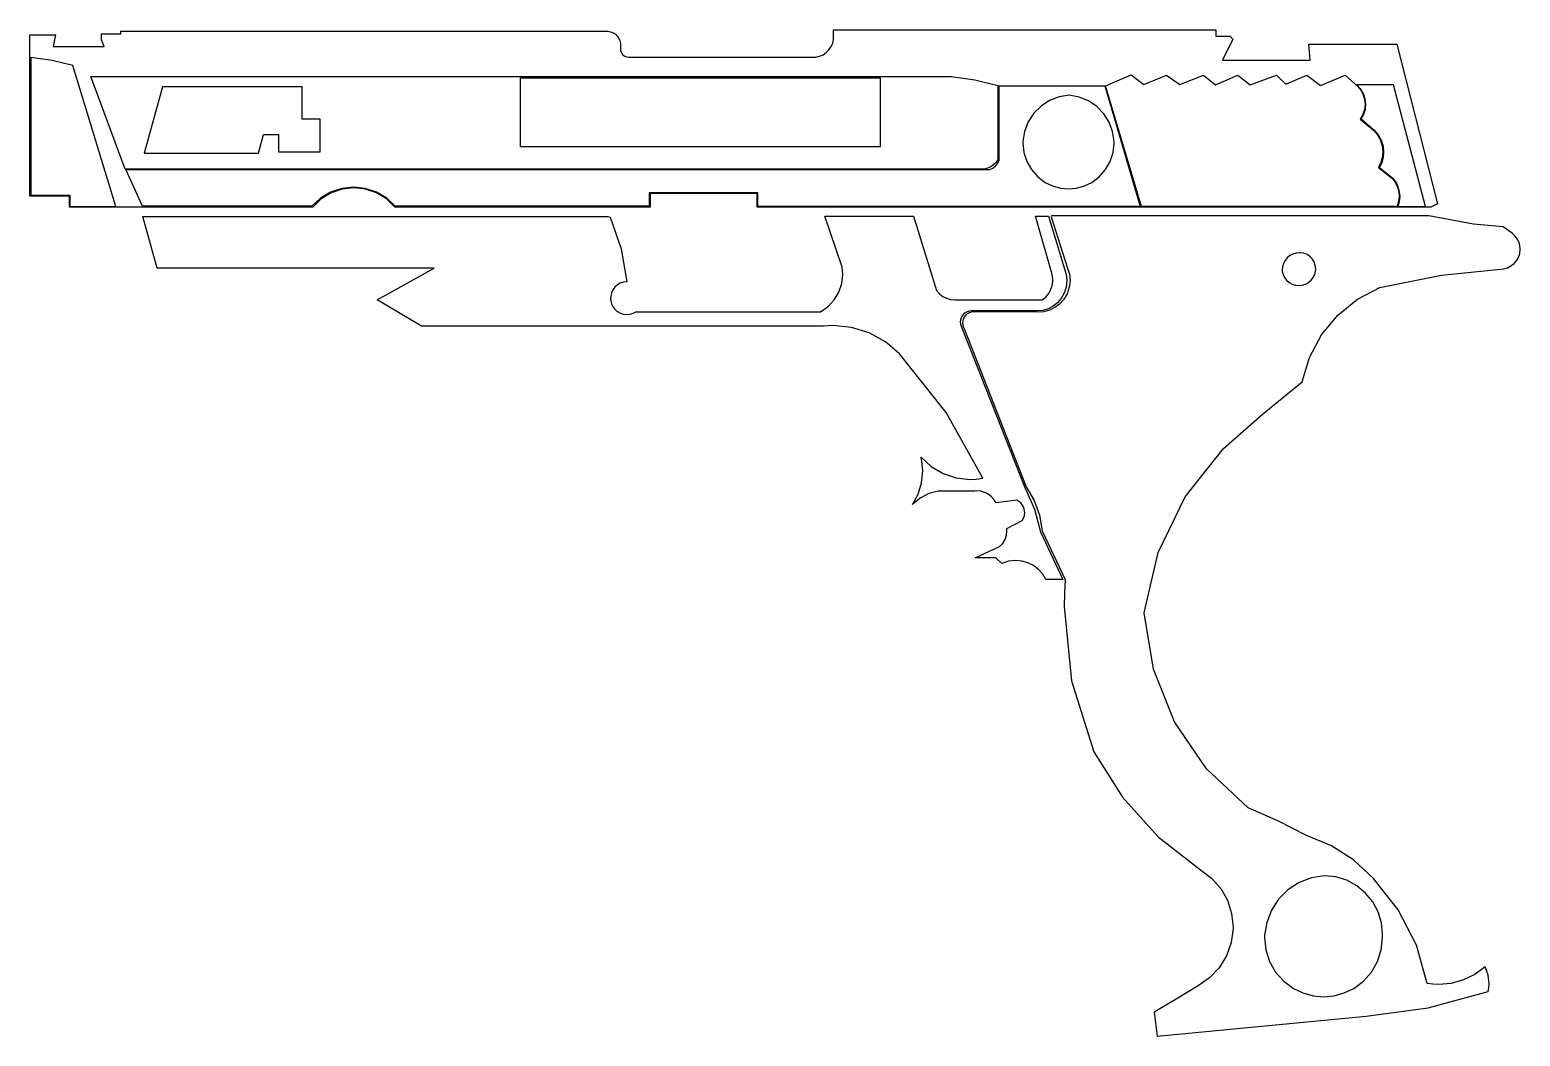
# Model space of a CAD drawing. Header units: millimetres. Extents: x 0 to 38.1, y 0 to 25.7.
import ezdxf

# ---------------------------------------------------------------- set-up
doc = ezdxf.new("R2010")
doc.units = ezdxf.units.MM

msp = doc.modelspace()

# ---------------------------------------------------------------- linework, layer by layer
for points in [[(0.001, 25.604), (0.654, 25.604), (0.601, 25.3), (1.902, 25.3), (1.836, 25.478), (1.836, 25.63), (2.324, 25.63), (2.324, 25.696), (14.78, 25.696), (14.848, 25.682), (14.912, 25.656), (14.97, 25.617), (15.019, 25.568), (15.058, 25.51), (15.084, 25.446), (15.098, 25.378), (15.098, 25.259), (15.098, 25.244), (15.102, 25.203), (15.114, 25.163), (15.133, 25.127), (15.159, 25.095), (15.191, 25.069), (15.227, 25.049), (15.267, 25.037), (15.308, 25.033), (15.323, 25.034), (20.091, 25.034), (20.187, 25.056), (20.278, 25.095), (20.36, 25.151), (20.43, 25.221), (20.486, 25.303), (20.525, 25.393), (20.547, 25.49), (20.547, 25.731), (30.322, 25.731), (30.322, 25.566), (30.686, 25.566), (30.758, 25.493), (30.487, 24.951), (32.735, 24.951), (32.695, 25.367), (34.949, 25.367), (35.988, 21.283), (35.816, 21.197), (18.593, 21.197), (18.593, 21.542), (15.856, 21.542), (15.856, 21.198), (9.334, 21.198), (9.119, 21.406), (8.864, 21.562), (8.58, 21.659), (8.283, 21.692), (7.986, 21.659), (7.703, 21.562), (7.447, 21.406), (7.232, 21.198), (1.011, 21.198), (1.011, 21.477), (0, 21.477), (0, 25.583)], [(0.024, 25.023), (0.024, 21.502), (1.024, 21.502), (1.024, 21.211), (2.197, 21.211), (1.102, 24.821), (0.568, 24.947)], [(1.558, 24.533), (23.551, 24.533), (24.155, 24.456), (24.744, 24.304), (24.744, 22.414), (24.7, 22.344), (24.645, 22.284), (24.579, 22.236), (24.506, 22.199), (24.427, 22.177), (24.346, 22.17), (24.333, 22.17), (2.436, 22.17)], [(12.548, 24.506), (21.738, 24.506), (21.738, 22.735), (12.548, 22.735)], [(27.497, 24.3), (28.153, 24.576), (28.48, 24.336), (29.061, 24.568), (29.401, 24.329), (30.003, 24.567), (30.309, 24.327), (30.883, 24.567), (31.201, 24.324), (31.868, 24.567), (32.105, 24.341), (32.645, 24.567), (32.997, 24.309), (33.623, 24.572), (33.957, 24.277), (34.033, 24.18), (34.089, 24.07), (34.123, 23.952), (34.135, 23.829), (34.121, 23.694), (34.079, 23.565), (34.011, 23.448), (34.348, 23.161), (34.45, 23.044), (34.526, 22.909), (34.573, 22.762), (34.588, 22.608), (34.575, 22.469), (34.537, 22.334), (34.475, 22.209), (34.841, 21.918), (34.911, 21.82), (34.962, 21.711), (34.994, 21.595), (35.004, 21.476), (34.991, 21.34), (34.951, 21.21), (28.423, 21.21)], [(2.454, 22.155), (24.537, 22.155), (24.618, 22.195), (24.688, 22.251), (24.744, 22.321), (24.784, 22.402), (24.784, 24.296), (27.482, 24.296), (28.389, 21.214), (18.609, 21.214), (18.609, 21.564), (15.832, 21.564), (15.832, 21.219), (9.344, 21.219), (9.123, 21.424), (8.863, 21.577), (8.576, 21.672), (8.276, 21.704), (7.976, 21.672), (7.689, 21.577), (7.429, 21.424), (7.207, 21.219), (2.883, 21.219)], [(6.663, 24.275), (3.388, 24.275), (2.925, 22.58), (5.842, 22.58), (5.975, 23.053), (6.355, 23.053), (6.355, 22.611), (7.423, 22.611), (7.423, 23.443), (6.961, 23.443), (6.961, 24.275)], [(26.574, 24.06), (26.315, 24.018), (26.071, 23.924), (25.851, 23.781), (25.666, 23.596), (25.523, 23.376), (25.428, 23.131), (25.387, 22.873), (25.386, 22.834), (25.411, 22.594), (25.485, 22.364), (25.604, 22.155), (25.765, 21.974), (25.958, 21.83), (26.146, 21.741), (26.346, 21.686), (26.553, 21.668), (26.759, 21.686), (26.96, 21.741), (27.147, 21.83), (27.341, 21.974), (27.501, 22.155), (27.62, 22.364), (27.694, 22.594), (27.719, 22.834), (27.719, 22.873), (27.68, 23.127), (27.591, 23.367), (27.454, 23.585), (27.276, 23.77), (27.064, 23.914), (26.826, 24.012)], [(33.923, 24.326), (34.017, 24.222), (34.088, 24.101), (34.131, 23.967), (34.146, 23.827), (34.133, 23.695), (34.094, 23.568), (34.031, 23.451), (34.369, 23.167), (34.47, 23.046), (34.546, 22.907), (34.593, 22.756), (34.608, 22.599), (34.597, 22.464), (34.563, 22.333), (34.507, 22.21), (34.854, 21.933), (34.945, 21.792), (35.001, 21.634), (35.02, 21.467), (35.009, 21.336), (34.974, 21.21), (35.681, 21.21), (34.862, 24.326), (33.944, 24.326)], [(14.834, 20.943), (15.118, 20.134), (15.266, 19.289), (15.263, 19.289), (15.178, 19.28), (15.096, 19.254), (15.021, 19.211), (14.956, 19.155), (14.905, 19.086), (14.868, 19.008), (14.845, 18.871), (14.852, 18.795), (14.873, 18.722), (14.906, 18.654), (14.951, 18.593), (15.007, 18.541), (15.085, 18.493), (15.172, 18.463), (15.263, 18.453), (15.344, 18.461), (15.422, 18.484), (15.493, 18.522), (20.215, 18.522), (20.406, 18.653), (20.565, 18.823), (20.684, 19.022), (20.758, 19.242), (20.783, 19.472), (20.779, 19.567), (20.766, 19.661), (20.323, 20.967), (22.592, 20.967), (23.179, 19.063), (23.252, 18.982), (23.338, 18.915), (23.434, 18.866), (23.539, 18.835), (23.647, 18.823), (25.876, 18.823), (25.97, 18.899), (26.047, 18.992), (26.105, 19.099), (26.14, 19.214), (26.152, 19.335), (26.146, 19.421), (26.127, 19.506), (25.708, 20.968), (26.039, 20.968), (26.478, 19.533), (26.503, 19.422), (26.511, 19.309), (26.494, 19.149), (26.445, 18.996), (26.364, 18.857), (26.27, 18.751), (26.159, 18.664), (26.033, 18.598), (25.897, 18.557), (25.756, 18.542), (24.118, 18.542), (24.073, 18.545), (24.017, 18.54), (23.963, 18.523), (23.914, 18.497), (23.87, 18.461), (23.834, 18.417), (23.808, 18.368), (23.791, 18.314), (23.786, 18.258), (23.791, 18.205), (23.805, 18.154), (23.828, 18.107), (25.434, 14.027), (25.683, 13.478), (25.836, 12.896), (26.404, 11.677), (25.977, 11.677), (25.893, 11.815), (25.785, 11.934), (25.656, 12.032), (25.512, 12.104), (25.358, 12.148), (25.197, 12.163), (25.018, 12.144), (24.846, 12.089), (24.697, 12.23), (24.164, 12.23), (24.793, 12.517), (24.872, 12.601), (24.931, 12.7), (24.968, 12.81), (24.98, 12.925), (24.977, 12.983), (25.366, 13.181), (25.403, 13.245), (25.426, 13.315), (25.433, 13.388), (25.423, 13.474), (25.402, 13.533), (25.371, 13.586), (25.332, 13.634), (25.285, 13.673), (25.231, 13.704), (24.701, 13.641), (24.648, 13.725), (24.58, 13.799), (24.5, 13.859), (24.41, 13.904), (24.313, 13.931), (24.213, 13.94), (24.157, 13.937), (23.224, 13.937), (22.98, 13.872), (22.758, 13.755), (22.566, 13.591), (22.709, 13.859), (22.797, 14.15), (22.826, 14.453), (22.816, 14.631), (22.785, 14.808), (23.042, 14.566), (23.345, 14.386), (23.679, 14.274), (24.029, 14.236), (24.196, 14.244), (24.362, 14.27), (23.424, 15.943), (22.234, 17.447), (21.873, 17.753), (21.459, 17.981), (21.007, 18.122), (20.536, 18.169), (20.413, 18.166), (20.291, 18.156), (12.072, 18.156), (10.014, 18.156), (8.879, 18.827), (10.341, 19.636), (3.259, 19.636), (2.89, 20.956), (14.778, 20.956)], [(26.111, 20.953), (26.531, 19.64), (26.578, 19.486), (26.594, 19.325), (26.574, 19.148), (26.517, 18.979), (26.424, 18.827), (26.322, 18.718), (26.203, 18.629), (26.069, 18.563), (25.926, 18.523), (25.777, 18.509), (25.664, 18.517), (24.169, 18.517), (24.126, 18.52), (24.069, 18.514), (24.013, 18.497), (23.963, 18.468), (23.919, 18.43), (23.884, 18.384), (23.862, 18.338), (23.848, 18.288), (23.843, 18.237), (23.85, 18.178), (23.868, 18.122), (23.898, 18.07), (25.475, 14.049), (25.675, 13.699), (25.81, 13.319), (25.876, 12.921), (26.466, 11.677), (26.447, 11.331), (26.44, 10.983), (26.632, 9.088), (27.201, 7.269), (27.931, 6.111), (28.849, 5.095), (29.929, 4.253), (30.211, 4.043), (30.443, 3.779), (30.617, 3.474), (30.724, 3.139), (30.761, 2.789), (30.76, 2.752), (30.714, 2.396), (30.595, 2.057), (30.408, 1.751), (30.16, 1.491), (29.864, 1.289), (29.305, 0.945), (28.739, 0.615), (28.823, 0), (34.163, 0.516), (35.744, 0.727), (37.285, 1.14), (37.3, 1.237), (37.305, 1.336), (37.279, 1.561), (37.201, 1.774), (36.94, 1.581), (36.647, 1.438), (36.334, 1.351), (36.01, 1.321), (35.864, 1.327), (35.719, 1.345), (35.446, 2.327), (34.982, 3.234), (34.347, 4.03), (33.849, 4.5), (33.274, 4.87), (32.64, 5.128), (31.906, 5.507), (31.15, 5.838), (30.085, 6.833), (29.263, 8.035), (28.722, 9.387), (28.488, 10.825), (28.847, 12.363), (29.532, 13.786), (30.512, 15.025), (31.506, 15.893), (32.525, 16.731), (32.713, 17.354), (33.02, 17.928), (33.434, 18.431), (33.938, 18.842), (34.514, 19.145), (36.088, 19.458), (37.684, 19.621), (37.778, 19.648), (37.865, 19.692), (37.942, 19.753), (38.006, 19.827), (38.055, 19.912), (38.087, 20.005), (38.1, 20.121), (38.091, 20.215), (38.065, 20.306), (38.023, 20.39), (37.966, 20.465), (37.896, 20.528), (37.665, 20.693), (36.91, 20.758), (35.763, 20.972), (26.12, 20.972)], [(32.488, 20.031), (32.461, 20.032), (32.374, 20.024), (32.29, 19.998), (32.213, 19.957), (32.146, 19.902), (32.091, 19.834), (32.05, 19.758), (32.024, 19.674), (32.016, 19.587), (32.017, 19.56), (32.038, 19.475), (32.077, 19.397), (32.13, 19.327), (32.197, 19.27), (32.273, 19.228), (32.357, 19.202), (32.444, 19.193), (32.531, 19.202), (32.614, 19.228), (32.69, 19.27), (32.757, 19.327), (32.81, 19.397), (32.849, 19.475), (32.87, 19.56), (32.874, 19.613), (32.863, 19.707), (32.831, 19.797), (32.78, 19.877), (32.72, 19.937), (32.65, 19.984), (32.571, 20.016)], [(33.099, 4.104), (32.764, 4.051), (32.448, 3.93), (32.164, 3.746), (31.925, 3.507), (31.741, 3.223), (31.62, 2.907), (31.567, 2.572), (31.566, 2.517), (31.599, 2.208), (31.694, 1.911), (31.848, 1.64), (32.055, 1.407), (32.305, 1.221), (32.547, 1.105), (32.806, 1.034), (33.074, 1.01), (33.342, 1.034), (33.601, 1.105), (33.844, 1.221), (34.094, 1.407), (34.301, 1.64), (34.455, 1.911), (34.55, 2.208), (34.582, 2.517), (34.581, 2.572), (34.582, 2.607), (34.553, 2.897), (34.469, 3.176), (34.332, 3.434), (34.148, 3.66), (33.924, 3.846), (33.667, 3.986), (33.389, 4.072)]]:
    msp.add_lwpolyline(points, close=True)

doc.saveas('drawing.dxf')
